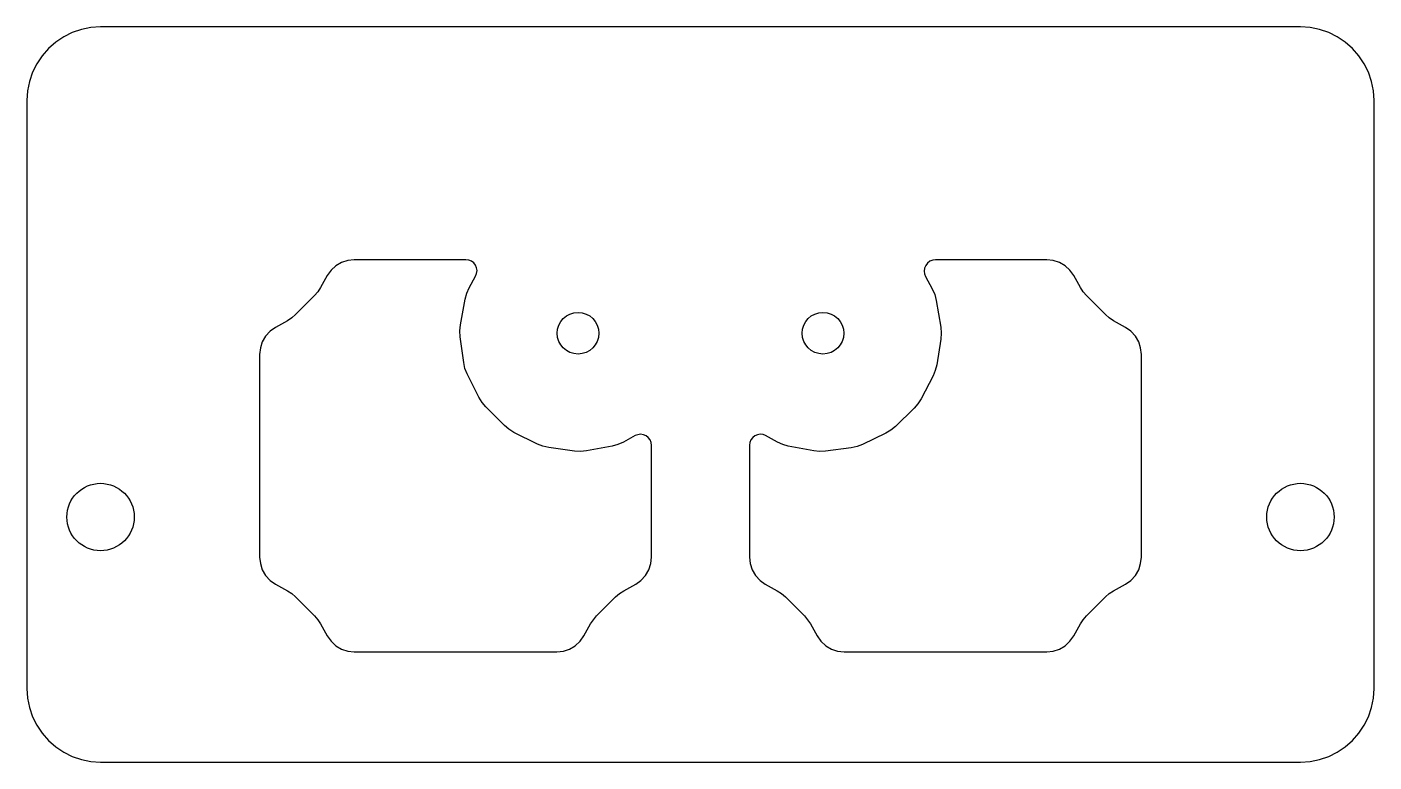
# Model space of a CAD drawing. Header units: millimetres. Extents: x 0 to 110, y 0 to 60.
import ezdxf

# ---------------------------------------------------------------- set-up
doc = ezdxf.new("R2010")
doc.units = ezdxf.units.MM
doc.layers.add('CUT', color=7, linetype='Continuous')

msp = doc.modelspace()

# ---------------------------------------------------------------- linework, layer by layer
at = {"layer": 'CUT'}
for points in [[(0, 6), (0.05, 5.22), (0.2, 4.45), (0.46, 3.7), (0.8, 3), (1.24, 2.35), (1.76, 1.76), (2.35, 1.24), (3, 0.8), (3.7, 0.46), (4.45, 0.2), (5.22, 0.05), (6, 0), (104, 0), (104.78, 0.05), (105.55, 0.2), (106.3, 0.46), (107, 0.8), (107.65, 1.24), (108.24, 1.76), (108.76, 2.35), (109.2, 3), (109.54, 3.7), (109.8, 4.45), (109.95, 5.22), (110, 6), (110, 54), (109.95, 54.78), (109.8, 55.55), (109.54, 56.3), (109.2, 57), (108.76, 57.65), (108.24, 58.24), (107.65, 58.76), (107, 59.2), (106.3, 59.54), (105.55, 59.8), (104.78, 59.95), (104, 60), (6, 60), (5.22, 59.95), (4.45, 59.8), (3.7, 59.54), (3, 59.2), (2.35, 58.76), (1.76, 58.24), (1.24, 57.65), (0.8, 57), (0.46, 56.3), (0.2, 55.55), (0.05, 54.78), (0, 54)], [(19, 16.73), (19.06, 16.2), (19.22, 15.69), (19.49, 15.23), (19.86, 14.83), (20.29, 14.52), (21.27, 13.98), (21.62, 13.75), (21.93, 13.48), (23.48, 11.93), (23.75, 11.62), (23.98, 11.27), (24.52, 10.29), (24.83, 9.86), (25.23, 9.49), (25.69, 9.22), (26.2, 9.06), (26.73, 9), (43.27, 9), (43.8, 9.06), (44.31, 9.22), (44.77, 9.49), (45.17, 9.86), (45.48, 10.29), (46.02, 11.27), (46.25, 11.62), (46.52, 11.93), (48.07, 13.48), (48.38, 13.75), (48.73, 13.98), (49.71, 14.52), (50.14, 14.83), (50.51, 15.23), (50.78, 15.69), (50.94, 16.2), (51, 16.73), (51, 25.85), (50.97, 26.08), (50.88, 26.3), (50.74, 26.48), (50.56, 26.63), (50.34, 26.72), (50.11, 26.75), (49.88, 26.72), (49.66, 26.64), (48.7, 26.11), (48.26, 25.91), (47.79, 25.78), (45.69, 25.39), (45.21, 25.34), (44.72, 25.37), (42.61, 25.67), (42.13, 25.77), (41.68, 25.95), (39.77, 26.91), (39.36, 27.16), (38.99, 27.47), (37.47, 28.99), (37.16, 29.36), (36.91, 29.77), (35.95, 31.68), (35.77, 32.13), (35.67, 32.61), (35.37, 34.72), (35.34, 35.21), (35.39, 35.69), (35.78, 37.79), (35.91, 38.26), (36.11, 38.7), (36.64, 39.66), (36.72, 39.88), (36.75, 40.11), (36.72, 40.34), (36.63, 40.56), (36.48, 40.74), (36.3, 40.88), (36.08, 40.97), (35.85, 41), (26.73, 41), (26.2, 40.94), (25.69, 40.78), (25.23, 40.51), (24.83, 40.14), (24.52, 39.71), (23.98, 38.73), (23.75, 38.38), (23.48, 38.07), (21.93, 36.52), (21.62, 36.25), (21.27, 36.02), (20.29, 35.48), (19.86, 35.17), (19.49, 34.77), (19.22, 34.31), (19.06, 33.8), (19, 33.27)], [(60.32, 26.64), (60.11, 26.73), (59.88, 26.76), (59.65, 26.72), (59.44, 26.63), (59.26, 26.49), (59.12, 26.31), (59.03, 26.09), (59, 25.87), (59, 16.73), (59.06, 16.2), (59.22, 15.69), (59.49, 15.23), (59.86, 14.83), (60.29, 14.52), (61.27, 13.98), (61.62, 13.75), (61.93, 13.48), (63.48, 11.93), (63.75, 11.62), (63.98, 11.27), (64.52, 10.29), (64.83, 9.86), (65.23, 9.49), (65.69, 9.22), (66.2, 9.06), (66.73, 9), (83.27, 9), (83.8, 9.06), (84.31, 9.22), (84.77, 9.49), (85.17, 9.86), (85.48, 10.29), (86.02, 11.27), (86.25, 11.62), (86.52, 11.93), (88.07, 13.48), (88.38, 13.75), (88.73, 13.98), (89.71, 14.52), (90.14, 14.83), (90.51, 15.23), (90.78, 15.69), (90.94, 16.2), (91, 16.73), (91, 33.27), (90.94, 33.8), (90.78, 34.31), (90.51, 34.77), (90.14, 35.17), (89.71, 35.48), (88.73, 36.02), (88.38, 36.25), (88.07, 36.52), (86.52, 38.07), (86.25, 38.38), (86.02, 38.73), (85.48, 39.71), (85.17, 40.14), (84.77, 40.51), (84.31, 40.78), (83.8, 40.94), (83.27, 41), (74.2, 41), (73.96, 40.97), (73.74, 40.88), (73.54, 40.73), (73.39, 40.54), (73.3, 40.32), (73.26, 40.08), (73.29, 39.84), (73.38, 39.62), (73.92, 38.62), (74.13, 38.16), (74.25, 37.68), (74.62, 35.49), (74.66, 35), (74.62, 34.51), (74.29, 32.43), (74.17, 31.96), (73.99, 31.52), (73.01, 29.64), (72.75, 29.24), (72.44, 28.88), (70.92, 27.4), (70.55, 27.09), (70.14, 26.85), (68.23, 25.92), (67.78, 25.75), (67.31, 25.65), (65.21, 25.37), (64.73, 25.34), (64.26, 25.39), (62.17, 25.79), (61.71, 25.92), (61.28, 26.11)]]:
    msp.add_lwpolyline(points, close=True, dxfattribs=at)
for centre, radius in [((45, 35), 1.7), ((65, 35), 1.7), ((6.01, 20), 2.75), ((103.99, 20), 2.75)]:
    msp.add_circle(centre, radius, dxfattribs=at)

doc.saveas('drawing.dxf')
